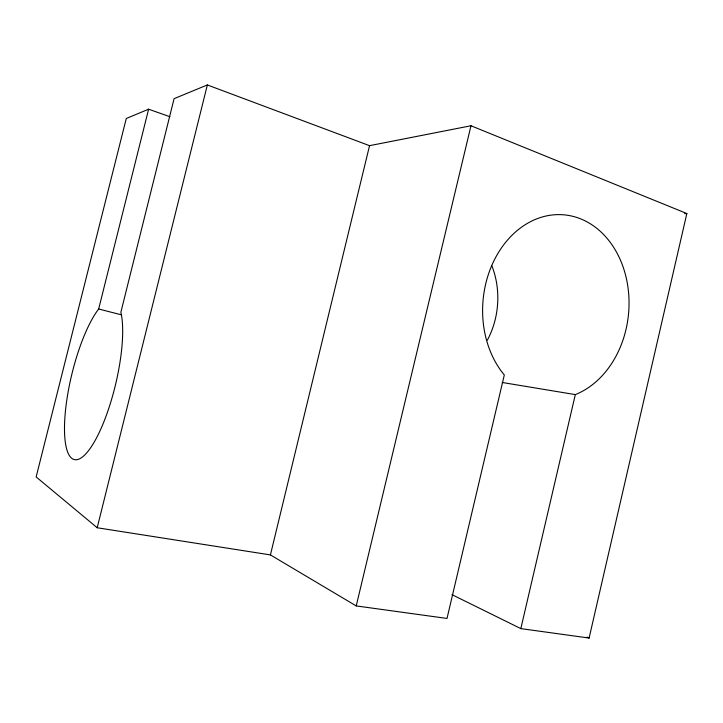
<?xml version="1.0" encoding="UTF-8"?>
<svg xmlns="http://www.w3.org/2000/svg" width="723" height="723" viewBox="0 0 723 723"><rect width="100%" height="100%" fill="white"/><g stroke="black" fill="none" stroke-linecap="round" stroke-linejoin="round"><path stroke-width="1.08" d="M451.974 594.649L520.831 628.612L589.1 638.048L686.85 213.538L470.98 125.757L369.543 145.666L207.347 84.953L174.08 98.662L120.868 312.246A82.024 22.449 -76.4 0 1 98.68 433.637A82.024 22.449 -76.4 0 1 64.492 428.667A82.024 22.449 -76.4 0 1 98.662 309.01L148.613 109.2L169.842 116.701M520.831 628.612L575.318 394.604A92.345 73.059 -85 0 0 621.97 263.877A92.345 73.059 -85 0 0 513.466 233.854A92.345 73.059 -85 0 0 504.311 374.957L447.004 618.445L356.222 605.919L270.42 554.912L97.198 527.754L36.15 476.945L126.281 118.491L148.613 109.2M356.222 605.919L470.98 125.757M270.42 554.912L369.543 145.666M97.198 527.754L207.347 84.953M684.6 213.665L686.85 213.538M502.196 382.476L575.318 394.604M98.662 309.01L121.518 314.848M587.067 637.099L589.1 638.048M491.911 265.91A77.605 65.549 -85.7 0 1 487.374 340.135"/></g></svg>
